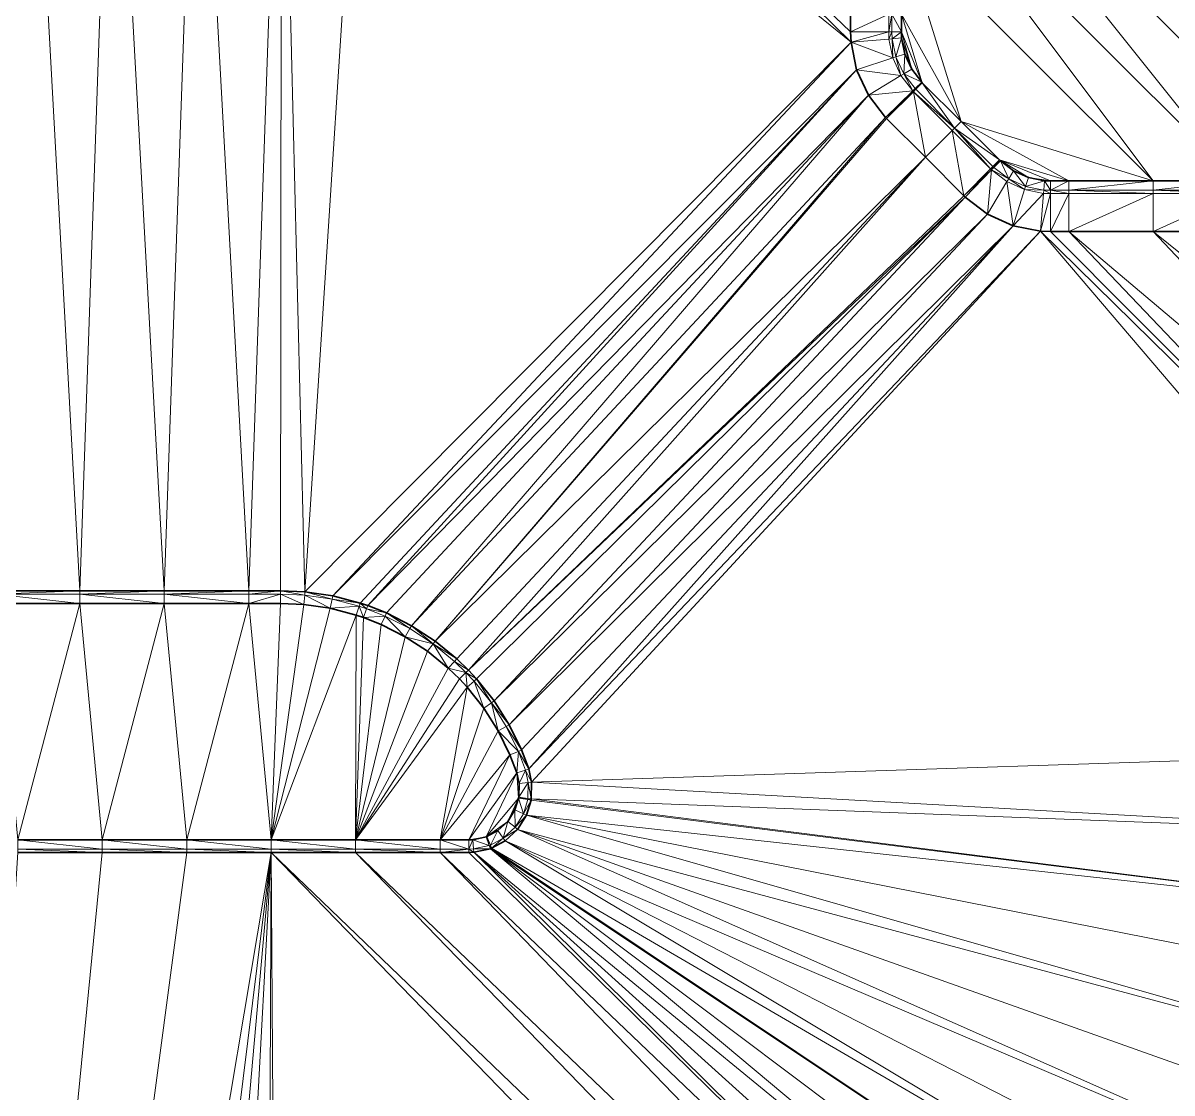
# Model space of a CAD drawing. Header units: metres. Extents: x 246428 to 246884, y 7418966 to 7419490.
# Drawn here: x 246736.88 to 246750.48, y 7419413.81 to 7419426.48 of the extents above; entities that cross this region are included whole.
import ezdxf

# ---------------------------------------------------------------- set-up
doc = ezdxf.new("R2010")
doc.units = ezdxf.units.M
doc.linetypes.add('blank name', pattern=[0])
doc.layers.add('_12D_UNMAPPED', color=7, linetype='Continuous')
for name, color, linetype, lineweight, true_color in [('KERB_BACK', 7, 'Continuous', 35, 0x5fd2ff), ('KERB_LINE', 7, 'Continuous', 18, 0xb9b9b9), ('KERB_LIP', 7, 'Continuous', 35, 0x5fd2ff), ('KERB_TOP', 7, 'Continuous', 18, 0xb9b9b9)]:
    doc.layers.add(name, color=color, linetype=linetype, lineweight=lineweight, true_color=true_color)

msp = doc.modelspace()

# ---------------------------------------------------------------- linework, layer by layer
at = {"layer": '_12D_UNMAPPED', "color": 3, "linetype": 'blank name', "lineweight": 0}
for points in [[(246752.262, 7419424.605, 35.659), (246747.28, 7419429.581, 35.501), (246753.878, 7419434.169, 35.506)], [(246736.94, 7419430.905, 35.185), (246736.552, 7419419.755, 35.29), (246735.94, 7419430.905, 35.167)], [(246737.552, 7419419.755, 35.308), (246736.552, 7419419.755, 35.29), (246736.94, 7419430.905, 35.185)], [(246737.94, 7419430.905, 35.204), (246737.552, 7419419.755, 35.308), (246736.94, 7419430.905, 35.185)], [(246738.552, 7419419.755, 35.326), (246737.552, 7419419.755, 35.308), (246737.94, 7419430.905, 35.204)], [(246738.94, 7419430.905, 35.222), (246738.552, 7419419.755, 35.326), (246737.94, 7419430.905, 35.204)], [(246739.552, 7419419.755, 35.345), (246738.552, 7419419.755, 35.326), (246738.94, 7419430.905, 35.222)], [(246739.94, 7419430.905, 35.24), (246739.552, 7419419.755, 35.345), (246738.94, 7419430.905, 35.222)], [(246739.929, 7419419.755, 35.351), (246739.552, 7419419.755, 35.345), (246739.94, 7419430.905, 35.24)], [(246740.218, 7419419.742, 35.357), (246739.929, 7419419.755, 35.351), (246739.94, 7419430.905, 35.24)], [(246740.94, 7419430.905, 35.258), (246740.218, 7419419.742, 35.357), (246739.94, 7419430.905, 35.24)], [(246740.218, 7419419.742, 35.357), (246740.94, 7419430.905, 35.258), (246746.685, 7419426.248, 35.41)], [(246746.685, 7419426.248, 35.41), (246740.94, 7419430.905, 35.258), (246741.94, 7419430.905, 35.277)], [(246746.679, 7419426.581, 35.406), (246746.679, 7419426.37, 35.408), (246741.94, 7419430.905, 35.277)], [(246746.679, 7419426.37, 35.408), (246746.685, 7419426.248, 35.41), (246741.94, 7419430.905, 35.277)], [(246752.262, 7419424.605, 35.659), (246751.262, 7419424.605, 35.641), (246747.28, 7419429.581, 35.501)], [(246751.262, 7419424.605, 35.641), (246747.28, 7419428.581, 35.511), (246747.28, 7419429.581, 35.501)], [(246751.262, 7419424.605, 35.641), (246750.262, 7419424.605, 35.622), (246747.28, 7419428.581, 35.511)], [(246750.262, 7419424.605, 35.622), (246747.28, 7419427.581, 35.521), (246747.28, 7419428.581, 35.511)], [(246750.262, 7419424.605, 35.622), (246747.988, 7419425.309, 35.564), (246747.28, 7419427.581, 35.521)], [(246747.988, 7419425.309, 35.564), (246747.28, 7419426.581, 35.531), (246747.28, 7419427.581, 35.521)], [(246747.13, 7419426.37, 35.383), (246746.679, 7419426.37, 35.408), (246747.13, 7419426.581, 35.381)], [(246746.679, 7419426.37, 35.408), (246746.679, 7419426.581, 35.406), (246747.13, 7419426.581, 35.381)], [(246747.169, 7419426.37, 35.533), (246747.13, 7419426.37, 35.383), (246747.169, 7419426.581, 35.531)], [(246747.13, 7419426.37, 35.383), (246747.13, 7419426.581, 35.381), (246747.169, 7419426.581, 35.531)], [(246747.169, 7419426.37, 35.533), (246747.169, 7419426.581, 35.531), (246747.28, 7419426.37, 35.533)], [(246747.28, 7419426.37, 35.533), (246747.169, 7419426.581, 35.531), (246747.28, 7419426.581, 35.531)], [(246747.528, 7419425.768, 35.551), (246747.28, 7419426.37, 35.533), (246747.28, 7419426.581, 35.531)], [(246747.988, 7419425.309, 35.564), (246747.528, 7419425.768, 35.551), (246747.28, 7419426.581, 35.531)], [(246746.685, 7419426.248, 35.41), (246746.679, 7419426.37, 35.408), (246747.13, 7419426.37, 35.383)], [(246747.133, 7419426.285, 35.385), (246746.685, 7419426.248, 35.41), (246747.13, 7419426.37, 35.383)], [(246747.133, 7419426.285, 35.385), (246747.13, 7419426.37, 35.383), (246747.169, 7419426.37, 35.533)], [(246747.173, 7419426.289, 35.535), (246747.133, 7419426.285, 35.385), (246747.169, 7419426.37, 35.533)], [(246747.173, 7419426.289, 35.535), (246747.169, 7419426.37, 35.533), (246747.28, 7419426.37, 35.533)], [(246747.283, 7419426.298, 35.535), (246747.173, 7419426.289, 35.535), (246747.28, 7419426.37, 35.533)], [(246747.402, 7419425.93, 35.545), (246747.283, 7419426.298, 35.535), (246747.28, 7419426.37, 35.533)], [(246747.522, 7419425.775, 35.551), (246747.402, 7419425.93, 35.545), (246747.28, 7419426.37, 35.533)], [(246747.528, 7419425.768, 35.551), (246747.522, 7419425.775, 35.551), (246747.28, 7419426.37, 35.533)], [(246740.548, 7419419.693, 35.363), (246740.218, 7419419.742, 35.357), (246746.685, 7419426.248, 35.41)], [(246746.75, 7419425.922, 35.415), (246740.548, 7419419.693, 35.363), (246746.685, 7419426.248, 35.41)], [(246747.178, 7419426.061, 35.39), (246746.685, 7419426.248, 35.41), (246747.133, 7419426.285, 35.385)], [(246746.75, 7419425.922, 35.415), (246746.685, 7419426.248, 35.41), (246747.178, 7419426.061, 35.39)], [(246747.178, 7419426.061, 35.39), (246747.133, 7419426.285, 35.385), (246747.173, 7419426.289, 35.535)], [(246747.216, 7419426.073, 35.54), (246747.173, 7419426.289, 35.535), (246747.283, 7419426.298, 35.535)], [(246747.216, 7419426.073, 35.54), (246747.178, 7419426.061, 35.39), (246747.173, 7419426.289, 35.535)], [(246747.321, 7419426.107, 35.54), (246747.216, 7419426.073, 35.54), (246747.283, 7419426.298, 35.535)], [(246747.402, 7419425.93, 35.545), (246747.321, 7419426.107, 35.54), (246747.283, 7419426.298, 35.535)], [(246747.308, 7419425.873, 35.545), (246747.216, 7419426.073, 35.54), (246747.321, 7419426.107, 35.54)], [(246747.402, 7419425.93, 35.545), (246747.308, 7419425.873, 35.545), (246747.321, 7419426.107, 35.54)], [(246747.274, 7419425.852, 35.395), (246746.75, 7419425.922, 35.415), (246747.178, 7419426.061, 35.39)], [(246747.274, 7419425.852, 35.395), (246747.178, 7419426.061, 35.39), (246747.216, 7419426.073, 35.54)], [(246747.308, 7419425.873, 35.545), (246747.274, 7419425.852, 35.395), (246747.216, 7419426.073, 35.54)], [(246740.87, 7419419.609, 35.37), (246740.548, 7419419.693, 35.363), (246746.75, 7419425.922, 35.415)], [(246740.961, 7419419.579, 35.372), (246740.87, 7419419.609, 35.37), (246746.75, 7419425.922, 35.415)], [(246746.889, 7419425.619, 35.42), (246740.961, 7419419.579, 35.372), (246746.75, 7419425.922, 35.415)], [(246746.889, 7419425.619, 35.42), (246746.75, 7419425.922, 35.415), (246747.274, 7419425.852, 35.395)], [(246747.414, 7419425.671, 35.401), (246746.889, 7419425.619, 35.42), (246747.274, 7419425.852, 35.395)], [(246747.414, 7419425.671, 35.401), (246747.274, 7419425.852, 35.395), (246747.308, 7419425.873, 35.545)], [(246747.522, 7419425.775, 35.551), (246747.308, 7419425.873, 35.545), (246747.402, 7419425.93, 35.545)], [(246747.443, 7419425.699, 35.551), (246747.414, 7419425.671, 35.401), (246747.308, 7419425.873, 35.545)], [(246747.443, 7419425.699, 35.551), (246747.308, 7419425.873, 35.545), (246747.522, 7419425.775, 35.551)], [(246747.451, 7419425.691, 35.551), (246747.414, 7419425.671, 35.401), (246747.443, 7419425.699, 35.551)], [(246747.422, 7419425.662, 35.401), (246747.414, 7419425.671, 35.401), (246747.451, 7419425.691, 35.551)], [(246747.91, 7419425.231, 35.564), (246747.422, 7419425.662, 35.401), (246747.451, 7419425.691, 35.551)], [(246747.528, 7419425.768, 35.551), (246747.443, 7419425.699, 35.551), (246747.522, 7419425.775, 35.551)], [(246747.451, 7419425.691, 35.551), (246747.443, 7419425.699, 35.551), (246747.528, 7419425.768, 35.551)], [(246747.91, 7419425.231, 35.564), (246747.451, 7419425.691, 35.551), (246747.528, 7419425.768, 35.551)], [(246747.988, 7419425.309, 35.564), (246747.91, 7419425.231, 35.564), (246747.528, 7419425.768, 35.551)], [(246741.182, 7419419.491, 35.377), (246740.961, 7419419.579, 35.372), (246746.889, 7419425.619, 35.42)], [(246741.479, 7419419.34, 35.383), (246741.182, 7419419.491, 35.377), (246746.889, 7419425.619, 35.42)], [(246747.092, 7419425.356, 35.426), (246741.479, 7419419.34, 35.383), (246746.889, 7419425.619, 35.42)], [(246747.092, 7419425.356, 35.426), (246746.889, 7419425.619, 35.42), (246747.414, 7419425.671, 35.401)], [(246747.422, 7419425.662, 35.401), (246747.092, 7419425.356, 35.426), (246747.414, 7419425.671, 35.401)], [(246747.104, 7419425.344, 35.426), (246747.092, 7419425.356, 35.426), (246747.422, 7419425.662, 35.401)], [(246747.564, 7419424.885, 35.439), (246747.104, 7419425.344, 35.426), (246747.422, 7419425.662, 35.401)], [(246747.882, 7419425.203, 35.414), (246747.422, 7419425.662, 35.401), (246747.91, 7419425.231, 35.564)], [(246747.882, 7419425.203, 35.414), (246747.564, 7419424.885, 35.439), (246747.422, 7419425.662, 35.401)], [(246741.758, 7419419.158, 35.39), (246741.479, 7419419.34, 35.383), (246747.092, 7419425.356, 35.426)], [(246747.104, 7419425.344, 35.426), (246741.758, 7419419.158, 35.39), (246747.092, 7419425.356, 35.426)], [(246747.564, 7419424.885, 35.439), (246741.758, 7419419.158, 35.39), (246747.104, 7419425.344, 35.426)], [(246748.443, 7419424.854, 35.577), (246747.91, 7419425.231, 35.564), (246747.988, 7419425.309, 35.564)], [(246750.262, 7419424.605, 35.622), (246749.262, 7419424.605, 35.604), (246747.988, 7419425.309, 35.564)], [(246749.262, 7419424.605, 35.604), (246748.443, 7419424.854, 35.577), (246747.988, 7419425.309, 35.564)], [(246748.018, 7419424.43, 35.452), (246747.564, 7419424.885, 35.439), (246747.882, 7419425.203, 35.414)], [(246748.337, 7419424.748, 35.427), (246747.882, 7419425.203, 35.414), (246747.91, 7419425.231, 35.564)], [(246748.337, 7419424.748, 35.427), (246748.018, 7419424.43, 35.452), (246747.882, 7419425.203, 35.414)], [(246748.365, 7419424.776, 35.577), (246748.337, 7419424.748, 35.427), (246747.91, 7419425.231, 35.564)], [(246748.365, 7419424.776, 35.577), (246747.91, 7419425.231, 35.564), (246748.443, 7419424.854, 35.577)], [(246742.016, 7419418.948, 35.397), (246741.758, 7419419.158, 35.39), (246747.564, 7419424.885, 35.439)], [(246742.153, 7419418.815, 35.401), (246742.016, 7419418.948, 35.397), (246747.564, 7419424.885, 35.439)], [(246748.018, 7419424.43, 35.452), (246742.153, 7419418.815, 35.401), (246747.564, 7419424.885, 35.439)], [(246748.348, 7419424.737, 35.428), (246748.018, 7419424.43, 35.452), (246748.337, 7419424.748, 35.427)], [(246748.035, 7419424.413, 35.453), (246748.018, 7419424.43, 35.452), (246748.348, 7419424.737, 35.428)], [(246748.299, 7419424.211, 35.46), (246748.035, 7419424.413, 35.453), (246748.348, 7419424.737, 35.428)], [(246748.53, 7419424.597, 35.435), (246748.299, 7419424.211, 35.46), (246748.348, 7419424.737, 35.428)], [(246748.348, 7419424.737, 35.428), (246748.337, 7419424.748, 35.427), (246748.365, 7419424.776, 35.577)], [(246748.376, 7419424.766, 35.578), (246748.348, 7419424.737, 35.428), (246748.365, 7419424.776, 35.577)], [(246748.551, 7419424.632, 35.585), (246748.348, 7419424.737, 35.428), (246748.376, 7419424.766, 35.578)], [(246748.53, 7419424.597, 35.435), (246748.348, 7419424.737, 35.428), (246748.551, 7419424.632, 35.585)], [(246748.453, 7419424.845, 35.578), (246748.365, 7419424.776, 35.577), (246748.443, 7419424.854, 35.577)], [(246748.376, 7419424.766, 35.578), (246748.365, 7419424.776, 35.577), (246748.453, 7419424.845, 35.578)], [(246748.551, 7419424.632, 35.585), (246748.376, 7419424.766, 35.578), (246748.453, 7419424.845, 35.578)], [(246749.044, 7419424.605, 35.6), (246748.785, 7419424.646, 35.591), (246748.443, 7419424.854, 35.577)], [(246748.607, 7419424.726, 35.585), (246748.453, 7419424.845, 35.578), (246748.443, 7419424.854, 35.577)], [(246748.785, 7419424.646, 35.591), (246748.607, 7419424.726, 35.585), (246748.443, 7419424.854, 35.577)], [(246749.262, 7419424.605, 35.604), (246749.044, 7419424.605, 35.6), (246748.443, 7419424.854, 35.577)], [(246748.607, 7419424.726, 35.585), (246748.551, 7419424.632, 35.585), (246748.453, 7419424.845, 35.578)], [(246748.751, 7419424.541, 35.591), (246748.551, 7419424.632, 35.585), (246748.607, 7419424.726, 35.585)], [(246748.785, 7419424.646, 35.591), (246748.751, 7419424.541, 35.591), (246748.607, 7419424.726, 35.585)], [(246748.602, 7419424.074, 35.466), (246748.299, 7419424.211, 35.46), (246748.53, 7419424.597, 35.435)], [(246748.739, 7419424.503, 35.441), (246748.53, 7419424.597, 35.435), (246748.551, 7419424.632, 35.585)], [(246748.739, 7419424.503, 35.441), (246748.602, 7419424.074, 35.466), (246748.53, 7419424.597, 35.435)], [(246748.751, 7419424.541, 35.591), (246748.739, 7419424.503, 35.441), (246748.551, 7419424.632, 35.585)], [(246748.976, 7419424.608, 35.598), (246748.751, 7419424.541, 35.591), (246748.785, 7419424.646, 35.591)], [(246748.968, 7419424.498, 35.598), (246748.751, 7419424.541, 35.591), (246748.976, 7419424.608, 35.598)], [(246749.044, 7419424.605, 35.6), (246748.976, 7419424.608, 35.598), (246748.785, 7419424.646, 35.591)], [(246749.044, 7419424.495, 35.6), (246748.968, 7419424.498, 35.598), (246748.976, 7419424.608, 35.598)], [(246749.044, 7419424.605, 35.6), (246749.044, 7419424.495, 35.6), (246748.976, 7419424.608, 35.598)], [(246749.262, 7419424.495, 35.604), (246749.044, 7419424.495, 35.6), (246749.262, 7419424.605, 35.604)], [(246749.262, 7419424.605, 35.604), (246749.044, 7419424.495, 35.6), (246749.044, 7419424.605, 35.6)], [(246750.262, 7419424.495, 35.622), (246749.262, 7419424.495, 35.604), (246750.262, 7419424.605, 35.622)], [(246750.262, 7419424.605, 35.622), (246749.262, 7419424.495, 35.604), (246749.262, 7419424.605, 35.604)], [(246751.262, 7419424.495, 35.641), (246750.262, 7419424.495, 35.622), (246751.262, 7419424.605, 35.641)], [(246751.262, 7419424.605, 35.641), (246750.262, 7419424.495, 35.622), (246750.262, 7419424.605, 35.622)], [(246748.964, 7419424.458, 35.448), (246748.602, 7419424.074, 35.466), (246748.739, 7419424.503, 35.441)], [(246748.929, 7419424.01, 35.473), (246748.602, 7419424.074, 35.466), (246748.964, 7419424.458, 35.448)], [(246748.968, 7419424.498, 35.598), (246748.739, 7419424.503, 35.441), (246748.751, 7419424.541, 35.591)], [(246748.964, 7419424.458, 35.448), (246748.739, 7419424.503, 35.441), (246748.968, 7419424.498, 35.598)], [(246749.044, 7419424.455, 35.45), (246748.929, 7419424.01, 35.473), (246748.964, 7419424.458, 35.448)], [(246749.044, 7419424.005, 35.475), (246748.929, 7419424.01, 35.473), (246749.044, 7419424.455, 35.45)], [(246749.044, 7419424.455, 35.45), (246748.964, 7419424.458, 35.448), (246748.968, 7419424.498, 35.598)], [(246749.044, 7419424.495, 35.6), (246749.044, 7419424.455, 35.45), (246748.968, 7419424.498, 35.598)], [(246749.262, 7419424.495, 35.604), (246749.262, 7419424.455, 35.454), (246749.044, 7419424.495, 35.6)], [(246749.262, 7419424.455, 35.454), (246749.044, 7419424.455, 35.45), (246749.044, 7419424.495, 35.6)], [(246749.262, 7419424.005, 35.479), (246749.044, 7419424.005, 35.475), (246749.262, 7419424.455, 35.454)], [(246749.262, 7419424.455, 35.454), (246749.044, 7419424.005, 35.475), (246749.044, 7419424.455, 35.45)], [(246750.262, 7419424.495, 35.622), (246750.262, 7419424.455, 35.472), (246749.262, 7419424.495, 35.604)], [(246750.262, 7419424.455, 35.472), (246749.262, 7419424.455, 35.454), (246749.262, 7419424.495, 35.604)], [(246750.262, 7419424.455, 35.472), (246749.262, 7419424.005, 35.479), (246749.262, 7419424.455, 35.454)], [(246750.262, 7419424.005, 35.497), (246749.262, 7419424.005, 35.479), (246750.262, 7419424.455, 35.472)], [(246751.262, 7419424.495, 35.641), (246751.262, 7419424.455, 35.491), (246750.262, 7419424.495, 35.622)], [(246751.262, 7419424.455, 35.491), (246750.262, 7419424.455, 35.472), (246750.262, 7419424.495, 35.622)], [(246751.262, 7419424.005, 35.516), (246750.262, 7419424.005, 35.497), (246751.262, 7419424.455, 35.491)], [(246751.262, 7419424.455, 35.491), (246750.262, 7419424.005, 35.497), (246750.262, 7419424.455, 35.472)], [(246748.035, 7419424.413, 35.453), (246742.153, 7419418.815, 35.401), (246748.018, 7419424.43, 35.452)], [(246748.035, 7419424.413, 35.453), (246742.25, 7419418.71, 35.403), (246742.153, 7419418.815, 35.401)], [(246748.035, 7419424.413, 35.453), (246742.457, 7419418.45, 35.409), (246742.25, 7419418.71, 35.403)], [(246748.035, 7419424.413, 35.453), (246748.299, 7419424.211, 35.46), (246742.457, 7419418.45, 35.409)], [(246748.299, 7419424.211, 35.46), (246742.635, 7419418.168, 35.415), (246742.457, 7419418.45, 35.409)], [(246748.299, 7419424.211, 35.46), (246748.602, 7419424.074, 35.466), (246742.635, 7419418.168, 35.415)], [(246748.602, 7419424.074, 35.466), (246742.782, 7419417.869, 35.421), (246742.635, 7419418.168, 35.415)], [(246748.602, 7419424.074, 35.466), (246742.867, 7419417.645, 35.425), (246742.782, 7419417.869, 35.421)], [(246748.602, 7419424.074, 35.466), (246748.929, 7419424.01, 35.473), (246742.867, 7419417.645, 35.425)], [(246748.929, 7419424.01, 35.473), (246742.902, 7419417.489, 35.427), (246742.867, 7419417.645, 35.425)], [(246748.929, 7419424.01, 35.473), (246754.179, 7419417.859, 35.63), (246742.902, 7419417.489, 35.427)], [(246749.044, 7419424.005, 35.475), (246754.179, 7419418.859, 35.62), (246748.929, 7419424.01, 35.473)], [(246754.179, 7419418.859, 35.62), (246754.179, 7419417.859, 35.63), (246748.929, 7419424.01, 35.473)], [(246749.262, 7419424.005, 35.479), (246754.179, 7419418.859, 35.62), (246749.044, 7419424.005, 35.475)], [(246750.262, 7419424.005, 35.497), (246754.179, 7419419.859, 35.61), (246749.262, 7419424.005, 35.479)], [(246754.179, 7419419.859, 35.61), (246754.179, 7419418.859, 35.62), (246749.262, 7419424.005, 35.479)], [(246751.262, 7419424.005, 35.516), (246754.179, 7419420.859, 35.6), (246750.262, 7419424.005, 35.497)], [(246754.179, 7419420.859, 35.6), (246754.179, 7419419.859, 35.61), (246750.262, 7419424.005, 35.497)], [(246737.552, 7419419.755, 35.308), (246737.552, 7419419.715, 35.458), (246736.552, 7419419.715, 35.44)], [(246736.552, 7419419.755, 35.29), (246737.552, 7419419.755, 35.308), (246736.552, 7419419.715, 35.44)], [(246736.552, 7419419.715, 35.44), (246737.552, 7419419.605, 35.458), (246736.552, 7419419.605, 35.44)], [(246736.552, 7419419.715, 35.44), (246737.552, 7419419.715, 35.458), (246737.552, 7419419.605, 35.458)], [(246738.552, 7419419.755, 35.326), (246738.552, 7419419.715, 35.476), (246737.552, 7419419.715, 35.458)], [(246737.552, 7419419.755, 35.308), (246738.552, 7419419.755, 35.326), (246737.552, 7419419.715, 35.458)], [(246737.552, 7419419.715, 35.458), (246738.552, 7419419.605, 35.476), (246737.552, 7419419.605, 35.458)], [(246737.552, 7419419.715, 35.458), (246738.552, 7419419.715, 35.476), (246738.552, 7419419.605, 35.476)], [(246739.552, 7419419.755, 35.345), (246739.552, 7419419.715, 35.495), (246738.552, 7419419.715, 35.476)], [(246738.552, 7419419.755, 35.326), (246739.552, 7419419.755, 35.345), (246738.552, 7419419.715, 35.476)], [(246738.552, 7419419.715, 35.476), (246739.552, 7419419.715, 35.495), (246739.552, 7419419.605, 35.495)], [(246738.552, 7419419.715, 35.476), (246739.552, 7419419.605, 35.495), (246738.552, 7419419.605, 35.476)], [(246739.929, 7419419.755, 35.351), (246739.929, 7419419.715, 35.501), (246739.552, 7419419.715, 35.495)], [(246739.552, 7419419.755, 35.345), (246739.929, 7419419.755, 35.351), (246739.552, 7419419.715, 35.495)], [(246739.929, 7419419.715, 35.501), (246739.929, 7419419.605, 35.501), (246739.552, 7419419.605, 35.495)], [(246739.552, 7419419.715, 35.495), (246739.929, 7419419.715, 35.501), (246739.552, 7419419.605, 35.495)], [(246739.929, 7419419.755, 35.351), (246740.218, 7419419.742, 35.357), (246740.215, 7419419.702, 35.507)], [(246739.929, 7419419.755, 35.351), (246740.215, 7419419.702, 35.507), (246739.929, 7419419.715, 35.501)], [(246739.929, 7419419.715, 35.501), (246740.215, 7419419.702, 35.507), (246740.204, 7419419.592, 35.507)], [(246739.929, 7419419.715, 35.501), (246740.204, 7419419.592, 35.507), (246739.929, 7419419.605, 35.501)], [(246740.215, 7419419.702, 35.507), (246740.518, 7419419.546, 35.513), (246740.204, 7419419.592, 35.507)], [(246740.218, 7419419.742, 35.357), (246740.54, 7419419.654, 35.513), (246740.215, 7419419.702, 35.507)], [(246740.215, 7419419.702, 35.507), (246740.54, 7419419.654, 35.513), (246740.518, 7419419.546, 35.513)], [(246740.218, 7419419.742, 35.357), (246740.548, 7419419.693, 35.363), (246740.54, 7419419.654, 35.513)], [(246740.548, 7419419.693, 35.363), (246740.87, 7419419.609, 35.37), (246740.54, 7419419.654, 35.513)], [(246737.552, 7419419.605, 35.458), (246736.818, 7419416.805, 35.476), (246736.552, 7419419.605, 35.44)], [(246737.818, 7419416.805, 35.494), (246736.818, 7419416.805, 35.476), (246737.552, 7419419.605, 35.458)], [(246738.552, 7419419.605, 35.476), (246737.818, 7419416.805, 35.494), (246737.552, 7419419.605, 35.458)], [(246738.818, 7419416.805, 35.512), (246737.818, 7419416.805, 35.494), (246738.552, 7419419.605, 35.476)], [(246739.552, 7419419.605, 35.495), (246738.818, 7419416.805, 35.512), (246738.552, 7419419.605, 35.476)], [(246739.818, 7419416.805, 35.53), (246738.818, 7419416.805, 35.512), (246739.552, 7419419.605, 35.495)], [(246739.929, 7419419.605, 35.501), (246739.818, 7419416.805, 35.53), (246739.552, 7419419.605, 35.495)], [(246740.204, 7419419.592, 35.507), (246739.818, 7419416.805, 35.53), (246739.929, 7419419.605, 35.501)], [(246740.518, 7419419.546, 35.513), (246739.818, 7419416.805, 35.53), (246740.204, 7419419.592, 35.507)], [(246740.54, 7419419.654, 35.513), (246740.858, 7419419.571, 35.52), (246740.518, 7419419.546, 35.513)], [(246740.858, 7419419.571, 35.52), (246740.825, 7419419.466, 35.52), (246740.518, 7419419.546, 35.513)], [(246740.87, 7419419.609, 35.37), (246740.858, 7419419.571, 35.52), (246740.54, 7419419.654, 35.513)], [(246740.858, 7419419.571, 35.52), (246740.911, 7419419.437, 35.522), (246740.825, 7419419.466, 35.52)], [(246740.87, 7419419.609, 35.37), (246740.947, 7419419.541, 35.522), (246740.858, 7419419.571, 35.52)], [(246740.858, 7419419.571, 35.52), (246740.947, 7419419.541, 35.522), (246740.911, 7419419.437, 35.522)], [(246740.87, 7419419.609, 35.37), (246740.961, 7419419.579, 35.372), (246740.947, 7419419.541, 35.522)], [(246740.961, 7419419.579, 35.372), (246741.182, 7419419.491, 35.377), (246740.947, 7419419.541, 35.522)], [(246740.825, 7419419.466, 35.52), (246739.818, 7419416.805, 35.53), (246740.518, 7419419.546, 35.513)], [(246740.818, 7419416.805, 35.548), (246739.818, 7419416.805, 35.53), (246740.825, 7419419.466, 35.52)], [(246740.911, 7419419.437, 35.522), (246740.818, 7419416.805, 35.548), (246740.825, 7419419.466, 35.52)], [(246741.121, 7419419.354, 35.527), (246740.818, 7419416.805, 35.548), (246740.911, 7419419.437, 35.522)], [(246740.947, 7419419.541, 35.522), (246741.166, 7419419.454, 35.527), (246740.911, 7419419.437, 35.522)], [(246741.166, 7419419.454, 35.527), (246741.121, 7419419.354, 35.527), (246740.911, 7419419.437, 35.522)], [(246741.182, 7419419.491, 35.377), (246741.166, 7419419.454, 35.527), (246740.947, 7419419.541, 35.522)], [(246741.121, 7419419.354, 35.527), (246741.166, 7419419.454, 35.527), (246741.404, 7419419.21, 35.533)], [(246741.166, 7419419.454, 35.527), (246741.182, 7419419.491, 35.377), (246741.459, 7419419.306, 35.533)], [(246741.166, 7419419.454, 35.527), (246741.459, 7419419.306, 35.533), (246741.404, 7419419.21, 35.533)], [(246741.182, 7419419.491, 35.377), (246741.479, 7419419.34, 35.383), (246741.459, 7419419.306, 35.533)], [(246740.818, 7419416.805, 35.548), (246741.121, 7419419.354, 35.527), (246741.404, 7419419.21, 35.533)], [(246741.459, 7419419.306, 35.533), (246741.735, 7419419.126, 35.54), (246741.404, 7419419.21, 35.533)], [(246741.479, 7419419.34, 35.383), (246741.735, 7419419.126, 35.54), (246741.459, 7419419.306, 35.533)], [(246741.479, 7419419.34, 35.383), (246741.758, 7419419.158, 35.39), (246741.735, 7419419.126, 35.54)], [(246741.67, 7419419.037, 35.54), (246740.818, 7419416.805, 35.548), (246741.404, 7419419.21, 35.533)], [(246741.735, 7419419.126, 35.54), (246741.67, 7419419.037, 35.54), (246741.404, 7419419.21, 35.533)], [(246741.758, 7419419.158, 35.39), (246742.016, 7419418.948, 35.397), (246741.735, 7419419.126, 35.54)], [(246741.915, 7419418.837, 35.547), (246740.818, 7419416.805, 35.548), (246741.67, 7419419.037, 35.54)], [(246741.735, 7419419.126, 35.54), (246741.915, 7419418.837, 35.547), (246741.67, 7419419.037, 35.54)], [(246742.016, 7419418.948, 35.397), (246741.989, 7419418.918, 35.547), (246741.735, 7419419.126, 35.54)], [(246741.735, 7419419.126, 35.54), (246741.989, 7419418.918, 35.547), (246741.915, 7419418.837, 35.547)], [(246741.989, 7419418.918, 35.547), (246742.124, 7419418.787, 35.551), (246741.915, 7419418.837, 35.547)], [(246742.016, 7419418.948, 35.397), (246742.153, 7419418.815, 35.401), (246741.989, 7419418.918, 35.547)], [(246742.153, 7419418.815, 35.401), (246742.124, 7419418.787, 35.551), (246741.989, 7419418.918, 35.547)], [(246742.046, 7419418.711, 35.551), (246740.818, 7419416.805, 35.548), (246741.915, 7419418.837, 35.547)], [(246742.124, 7419418.787, 35.551), (246742.046, 7419418.711, 35.551), (246741.915, 7419418.837, 35.547)], [(246742.124, 7419418.787, 35.551), (246742.138, 7419418.611, 35.553), (246742.046, 7419418.711, 35.551)], [(246742.153, 7419418.815, 35.401), (246742.25, 7419418.71, 35.403), (246742.124, 7419418.787, 35.551)], [(246742.25, 7419418.71, 35.403), (246742.22, 7419418.684, 35.553), (246742.124, 7419418.787, 35.551)], [(246742.124, 7419418.787, 35.551), (246742.22, 7419418.684, 35.553), (246742.138, 7419418.611, 35.553)], [(246742.138, 7419418.611, 35.553), (246740.818, 7419416.805, 35.548), (246742.046, 7419418.711, 35.551)], [(246741.818, 7419416.805, 35.566), (246740.818, 7419416.805, 35.548), (246742.138, 7419418.611, 35.553)], [(246742.335, 7419418.363, 35.559), (246741.818, 7419416.805, 35.566), (246742.138, 7419418.611, 35.553)], [(246742.22, 7419418.684, 35.553), (246742.335, 7419418.363, 35.559), (246742.138, 7419418.611, 35.553)], [(246742.25, 7419418.71, 35.403), (246742.425, 7419418.426, 35.559), (246742.22, 7419418.684, 35.553)], [(246742.22, 7419418.684, 35.553), (246742.425, 7419418.426, 35.559), (246742.335, 7419418.363, 35.559)], [(246742.25, 7419418.71, 35.403), (246742.457, 7419418.45, 35.409), (246742.425, 7419418.426, 35.559)], [(246742.504, 7419418.095, 35.565), (246741.818, 7419416.805, 35.566), (246742.335, 7419418.363, 35.559)], [(246742.425, 7419418.426, 35.559), (246742.504, 7419418.095, 35.565), (246742.335, 7419418.363, 35.559)], [(246742.457, 7419418.45, 35.409), (246742.635, 7419418.168, 35.415), (246742.425, 7419418.426, 35.559)], [(246742.635, 7419418.168, 35.415), (246742.6, 7419418.148, 35.565), (246742.425, 7419418.426, 35.559)], [(246742.425, 7419418.426, 35.559), (246742.6, 7419418.148, 35.565), (246742.504, 7419418.095, 35.565)], [(246742.644, 7419417.81, 35.571), (246741.818, 7419416.805, 35.566), (246742.504, 7419418.095, 35.565)], [(246742.6, 7419418.148, 35.565), (246742.745, 7419417.853, 35.571), (246742.504, 7419418.095, 35.565)], [(246742.745, 7419417.853, 35.571), (246742.644, 7419417.81, 35.571), (246742.504, 7419418.095, 35.565)], [(246742.635, 7419418.168, 35.415), (246742.782, 7419417.869, 35.421), (246742.6, 7419418.148, 35.565)], [(246742.782, 7419417.869, 35.421), (246742.745, 7419417.853, 35.571), (246742.6, 7419418.148, 35.565)], [(246742.157, 7419416.805, 35.573), (246741.818, 7419416.805, 35.566), (246742.644, 7419417.81, 35.571)], [(246742.725, 7419417.597, 35.575), (246742.157, 7419416.805, 35.573), (246742.644, 7419417.81, 35.571)], [(246742.745, 7419417.853, 35.571), (246742.725, 7419417.597, 35.575), (246742.644, 7419417.81, 35.571)], [(246742.745, 7419417.853, 35.571), (246742.829, 7419417.632, 35.575), (246742.725, 7419417.597, 35.575)], [(246742.782, 7419417.869, 35.421), (246742.867, 7419417.645, 35.425), (246742.745, 7419417.853, 35.571)], [(246742.867, 7419417.645, 35.425), (246742.829, 7419417.632, 35.575), (246742.745, 7419417.853, 35.571)], [(246754.179, 7419417.859, 35.63), (246754.179, 7419416.859, 35.64), (246742.902, 7419417.489, 35.427)], [(246742.362, 7419416.841, 35.577), (246742.157, 7419416.805, 35.573), (246742.725, 7419417.597, 35.575)], [(246742.747, 7419417.3, 35.58), (246742.362, 7419416.841, 35.577), (246742.725, 7419417.597, 35.575)], [(246742.829, 7419417.632, 35.575), (246742.753, 7419417.472, 35.577), (246742.725, 7419417.597, 35.575)], [(246742.753, 7419417.472, 35.577), (246742.747, 7419417.3, 35.58), (246742.725, 7419417.597, 35.575)], [(246742.829, 7419417.632, 35.575), (246742.862, 7419417.484, 35.577), (246742.753, 7419417.472, 35.577)], [(246742.867, 7419417.645, 35.425), (246742.902, 7419417.489, 35.427), (246742.829, 7419417.632, 35.575)], [(246742.902, 7419417.489, 35.427), (246742.862, 7419417.484, 35.577), (246742.829, 7419417.632, 35.575)], [(246742.749, 7419417.312, 35.579), (246742.747, 7419417.3, 35.58), (246742.753, 7419417.472, 35.577)], [(246742.862, 7419417.484, 35.577), (246742.749, 7419417.312, 35.579), (246742.753, 7419417.472, 35.577)], [(246742.862, 7419417.484, 35.577), (246742.858, 7419417.295, 35.579), (246742.749, 7419417.312, 35.579)], [(246742.898, 7419417.289, 35.429), (246742.858, 7419417.295, 35.579), (246742.862, 7419417.484, 35.577)], [(246742.902, 7419417.489, 35.427), (246742.898, 7419417.289, 35.429), (246742.862, 7419417.484, 35.577)], [(246754.179, 7419416.859, 35.64), (246742.898, 7419417.289, 35.429), (246742.902, 7419417.489, 35.427)], [(246742.62, 7419417.024, 35.578), (246742.362, 7419416.841, 35.577), (246742.747, 7419417.3, 35.58)], [(246742.704, 7419417.16, 35.579), (246742.62, 7419417.024, 35.578), (246742.747, 7419417.3, 35.58)], [(246742.804, 7419417.114, 35.579), (246742.704, 7419417.16, 35.579), (246742.747, 7419417.3, 35.58)], [(246742.856, 7419417.281, 35.58), (246742.747, 7419417.3, 35.58), (246742.749, 7419417.312, 35.579)], [(246742.856, 7419417.281, 35.58), (246742.804, 7419417.114, 35.579), (246742.747, 7419417.3, 35.58)], [(246742.858, 7419417.295, 35.579), (246742.856, 7419417.281, 35.58), (246742.749, 7419417.312, 35.579)], [(246742.895, 7419417.274, 35.43), (246742.804, 7419417.114, 35.579), (246742.856, 7419417.281, 35.58)], [(246742.895, 7419417.274, 35.43), (246742.841, 7419417.098, 35.429), (246742.804, 7419417.114, 35.579)], [(246754.179, 7419415.859, 35.65), (246742.841, 7419417.098, 35.429), (246742.895, 7419417.274, 35.43)], [(246742.895, 7419417.274, 35.43), (246742.856, 7419417.281, 35.58), (246742.858, 7419417.295, 35.579)], [(246742.898, 7419417.289, 35.429), (246742.895, 7419417.274, 35.43), (246742.858, 7419417.295, 35.579)], [(246754.179, 7419415.859, 35.65), (246742.895, 7419417.274, 35.43), (246742.898, 7419417.289, 35.429)], [(246754.179, 7419416.859, 35.64), (246754.179, 7419415.859, 35.65), (246742.898, 7419417.289, 35.429)], [(246742.705, 7419416.954, 35.578), (246742.62, 7419417.024, 35.578), (246742.704, 7419417.16, 35.579)], [(246742.804, 7419417.114, 35.579), (246742.705, 7419416.954, 35.578), (246742.704, 7419417.16, 35.579)], [(246742.841, 7419417.098, 35.429), (246742.705, 7419416.954, 35.578), (246742.804, 7419417.114, 35.579)], [(246742.503, 7419416.915, 35.578), (246742.362, 7419416.841, 35.577), (246742.62, 7419417.024, 35.578)], [(246742.566, 7419416.826, 35.578), (246742.503, 7419416.915, 35.578), (246742.62, 7419417.024, 35.578)], [(246742.705, 7419416.954, 35.578), (246742.566, 7419416.826, 35.578), (246742.62, 7419417.024, 35.578)], [(246742.841, 7419417.098, 35.429), (246742.736, 7419416.929, 35.428), (246742.705, 7419416.954, 35.578)], [(246754.179, 7419413.859, 35.67), (246742.736, 7419416.929, 35.428), (246742.841, 7419417.098, 35.429)], [(246754.179, 7419415.859, 35.65), (246754.179, 7419414.859, 35.66), (246742.841, 7419417.098, 35.429)], [(246754.179, 7419414.859, 35.66), (246754.179, 7419413.859, 35.67), (246742.841, 7419417.098, 35.429)], [(246742.206, 7419416.807, 35.573), (246742.157, 7419416.805, 35.573), (246742.362, 7419416.841, 35.577)], [(246742.399, 7419416.738, 35.577), (246742.206, 7419416.807, 35.573), (246742.362, 7419416.841, 35.577)], [(246742.373, 7419416.846, 35.577), (246742.362, 7419416.841, 35.577), (246742.503, 7419416.915, 35.578)], [(246742.399, 7419416.738, 35.577), (246742.362, 7419416.841, 35.577), (246742.373, 7419416.846, 35.577)], [(246742.413, 7419416.743, 35.577), (246742.373, 7419416.846, 35.577), (246742.503, 7419416.915, 35.578)], [(246742.413, 7419416.743, 35.577), (246742.399, 7419416.738, 35.577), (246742.373, 7419416.846, 35.577)], [(246742.566, 7419416.826, 35.578), (246742.413, 7419416.743, 35.577), (246742.503, 7419416.915, 35.578)], [(246742.736, 7419416.929, 35.428), (246742.566, 7419416.826, 35.578), (246742.705, 7419416.954, 35.578)], [(246742.736, 7419416.929, 35.428), (246742.59, 7419416.793, 35.428), (246742.566, 7419416.826, 35.578)], [(246754.179, 7419411.859, 35.69), (246742.59, 7419416.793, 35.428), (246742.736, 7419416.929, 35.428)], [(246754.179, 7419412.859, 35.68), (246754.179, 7419411.859, 35.69), (246742.736, 7419416.929, 35.428)], [(246754.179, 7419413.859, 35.67), (246754.179, 7419412.859, 35.68), (246742.736, 7419416.929, 35.428)], [(246737.818, 7419416.695, 35.494), (246736.818, 7419416.805, 35.476), (246737.818, 7419416.805, 35.494)], [(246737.818, 7419416.695, 35.494), (246736.818, 7419416.695, 35.476), (246736.818, 7419416.805, 35.476)], [(246737.818, 7419416.655, 35.344), (246736.818, 7419416.695, 35.476), (246737.818, 7419416.695, 35.494)], [(246737.818, 7419416.655, 35.344), (246736.818, 7419416.655, 35.326), (246736.818, 7419416.695, 35.476)], [(246738.818, 7419416.695, 35.512), (246737.818, 7419416.805, 35.494), (246738.818, 7419416.805, 35.512)], [(246738.818, 7419416.695, 35.512), (246737.818, 7419416.695, 35.494), (246737.818, 7419416.805, 35.494)], [(246738.818, 7419416.655, 35.362), (246737.818, 7419416.695, 35.494), (246738.818, 7419416.695, 35.512)], [(246738.818, 7419416.655, 35.362), (246737.818, 7419416.655, 35.344), (246737.818, 7419416.695, 35.494)], [(246739.818, 7419416.695, 35.53), (246738.818, 7419416.805, 35.512), (246739.818, 7419416.805, 35.53)], [(246739.818, 7419416.695, 35.53), (246738.818, 7419416.695, 35.512), (246738.818, 7419416.805, 35.512)], [(246739.818, 7419416.655, 35.38), (246738.818, 7419416.695, 35.512), (246739.818, 7419416.695, 35.53)], [(246739.818, 7419416.655, 35.38), (246738.818, 7419416.655, 35.362), (246738.818, 7419416.695, 35.512)], [(246740.818, 7419416.695, 35.548), (246739.818, 7419416.805, 35.53), (246740.818, 7419416.805, 35.548)], [(246740.818, 7419416.695, 35.548), (246739.818, 7419416.695, 35.53), (246739.818, 7419416.805, 35.53)], [(246740.818, 7419416.655, 35.398), (246739.818, 7419416.695, 35.53), (246740.818, 7419416.695, 35.548)], [(246740.818, 7419416.655, 35.398), (246739.818, 7419416.655, 35.38), (246739.818, 7419416.695, 35.53)], [(246740.818, 7419416.695, 35.548), (246740.818, 7419416.805, 35.548), (246741.818, 7419416.695, 35.566)], [(246741.818, 7419416.695, 35.566), (246740.818, 7419416.805, 35.548), (246741.818, 7419416.805, 35.566)], [(246740.818, 7419416.655, 35.398), (246740.818, 7419416.695, 35.548), (246741.818, 7419416.655, 35.416)], [(246741.818, 7419416.655, 35.416), (246740.818, 7419416.695, 35.548), (246741.818, 7419416.695, 35.566)], [(246742.157, 7419416.695, 35.573), (246741.818, 7419416.805, 35.566), (246742.157, 7419416.805, 35.573)], [(246742.157, 7419416.695, 35.573), (246741.818, 7419416.695, 35.566), (246741.818, 7419416.805, 35.566)], [(246741.818, 7419416.655, 35.416), (246741.818, 7419416.695, 35.566), (246742.157, 7419416.695, 35.573)], [(246742.157, 7419416.655, 35.423), (246741.818, 7419416.655, 35.416), (246742.157, 7419416.695, 35.573)], [(246742.157, 7419416.695, 35.573), (246742.157, 7419416.805, 35.573), (246742.206, 7419416.807, 35.573)], [(246742.215, 7419416.698, 35.573), (246742.157, 7419416.695, 35.573), (246742.206, 7419416.807, 35.573)], [(246742.218, 7419416.658, 35.423), (246742.157, 7419416.695, 35.573), (246742.215, 7419416.698, 35.573)], [(246742.218, 7419416.658, 35.423), (246742.157, 7419416.655, 35.423), (246742.157, 7419416.695, 35.573)], [(246742.399, 7419416.738, 35.577), (246742.215, 7419416.698, 35.573), (246742.206, 7419416.807, 35.573)], [(246742.413, 7419416.7, 35.427), (246742.215, 7419416.698, 35.573), (246742.399, 7419416.738, 35.577)], [(246742.413, 7419416.7, 35.427), (246742.218, 7419416.658, 35.423), (246742.215, 7419416.698, 35.573)], [(246754.179, 7419406.859, 35.74), (246742.218, 7419416.658, 35.423), (246742.413, 7419416.7, 35.427)], [(246742.413, 7419416.7, 35.427), (246742.399, 7419416.738, 35.577), (246742.413, 7419416.743, 35.577)], [(246742.427, 7419416.706, 35.427), (246742.413, 7419416.743, 35.577), (246742.566, 7419416.826, 35.578)], [(246742.427, 7419416.706, 35.427), (246742.413, 7419416.7, 35.427), (246742.413, 7419416.743, 35.577)], [(246754.179, 7419408.859, 35.72), (246742.413, 7419416.7, 35.427), (246742.427, 7419416.706, 35.427)], [(246754.179, 7419407.859, 35.73), (246754.179, 7419406.859, 35.74), (246742.413, 7419416.7, 35.427)], [(246754.179, 7419408.859, 35.72), (246754.179, 7419407.859, 35.73), (246742.413, 7419416.7, 35.427)], [(246742.59, 7419416.793, 35.428), (246742.427, 7419416.706, 35.427), (246742.566, 7419416.826, 35.578)], [(246754.179, 7419409.859, 35.71), (246742.427, 7419416.706, 35.427), (246742.59, 7419416.793, 35.428)], [(246754.179, 7419409.859, 35.71), (246754.179, 7419408.859, 35.72), (246742.427, 7419416.706, 35.427)], [(246754.179, 7419410.859, 35.7), (246754.179, 7419409.859, 35.71), (246742.59, 7419416.793, 35.428)], [(246754.179, 7419411.859, 35.69), (246754.179, 7419410.859, 35.7), (246742.59, 7419416.793, 35.428)], [(246737.818, 7419416.655, 35.344), (246735.008, 7419388.055, 35.579), (246736.818, 7419416.655, 35.326)], [(246735.008, 7419388.055, 35.579), (246739.818, 7419416.655, 35.38), (246736.271, 7419388.055, 35.603)], [(246737.818, 7419416.655, 35.344), (246738.818, 7419416.655, 35.362), (246735.008, 7419388.055, 35.579)], [(246738.818, 7419416.655, 35.362), (246739.818, 7419416.655, 35.38), (246735.008, 7419388.055, 35.579)], [(246739.818, 7419416.655, 35.38), (246737.271, 7419388.055, 35.621), (246736.271, 7419388.055, 35.603)], [(246739.818, 7419416.655, 35.38), (246738.271, 7419388.055, 35.639), (246737.271, 7419388.055, 35.621)], [(246739.696, 7419388.055, 35.664), (246738.271, 7419388.055, 35.639), (246739.818, 7419416.655, 35.38)], [(246740.008, 7419388.055, 35.67), (246739.696, 7419388.055, 35.664), (246739.818, 7419416.655, 35.38)], [(246754.179, 7419401.859, 35.79), (246740.008, 7419388.055, 35.67), (246739.818, 7419416.655, 35.38)], [(246754.179, 7419402.859, 35.78), (246754.179, 7419401.859, 35.79), (246739.818, 7419416.655, 35.38)], [(246754.179, 7419402.859, 35.78), (246739.818, 7419416.655, 35.38), (246740.818, 7419416.655, 35.398)], [(246754.179, 7419403.859, 35.77), (246740.818, 7419416.655, 35.398), (246741.818, 7419416.655, 35.416)], [(246754.179, 7419403.859, 35.77), (246754.179, 7419402.859, 35.78), (246740.818, 7419416.655, 35.398)], [(246754.179, 7419404.859, 35.76), (246754.179, 7419403.859, 35.77), (246741.818, 7419416.655, 35.416)], [(246754.179, 7419404.859, 35.76), (246741.818, 7419416.655, 35.416), (246742.157, 7419416.655, 35.423)], [(246754.179, 7419404.859, 35.76), (246742.157, 7419416.655, 35.423), (246742.218, 7419416.658, 35.423)], [(246754.179, 7419406.859, 35.74), (246754.179, 7419405.859, 35.75), (246742.218, 7419416.658, 35.423)], [(246754.179, 7419405.859, 35.75), (246754.179, 7419404.859, 35.76), (246742.218, 7419416.658, 35.423)]]:
    msp.add_3dface(points, dxfattribs=at)
at = {"layer": 'KERB_BACK'}
for points in [[(246751.262, 7419424.605, 35.641), (246750.262, 7419424.605, 35.622), (246749.262, 7419424.605, 35.604), (246749.044, 7419424.605, 35.6), (246748.976, 7419424.608, 35.598), (246748.785, 7419424.646, 35.591), (246748.607, 7419424.726, 35.585), (246748.453, 7419424.845, 35.578), (246748.443, 7419424.854, 35.577), (246747.988, 7419425.309, 35.564), (246747.528, 7419425.768, 35.551), (246747.522, 7419425.775, 35.551), (246747.402, 7419425.93, 35.545), (246747.321, 7419426.107, 35.54), (246747.283, 7419426.298, 35.535), (246747.28, 7419426.37, 35.533), (246747.28, 7419426.581, 35.531)], [(246736.818, 7419416.805, 35.476), (246737.818, 7419416.805, 35.494), (246738.818, 7419416.805, 35.512), (246739.818, 7419416.805, 35.53), (246740.818, 7419416.805, 35.548), (246741.818, 7419416.805, 35.566), (246742.157, 7419416.805, 35.573), (246742.206, 7419416.807, 35.573), (246742.362, 7419416.841, 35.577), (246742.373, 7419416.846, 35.577), (246742.503, 7419416.915, 35.578), (246742.62, 7419417.024, 35.578), (246742.704, 7419417.16, 35.579), (246742.747, 7419417.3, 35.58), (246742.749, 7419417.312, 35.579), (246742.753, 7419417.472, 35.577), (246742.725, 7419417.597, 35.575), (246742.644, 7419417.81, 35.571), (246742.504, 7419418.095, 35.565), (246742.335, 7419418.363, 35.559), (246742.138, 7419418.611, 35.553), (246742.046, 7419418.711, 35.551), (246741.915, 7419418.837, 35.547), (246741.67, 7419419.037, 35.54), (246741.404, 7419419.21, 35.533), (246741.121, 7419419.354, 35.527), (246740.911, 7419419.437, 35.522), (246740.825, 7419419.466, 35.52), (246740.518, 7419419.546, 35.513), (246740.204, 7419419.592, 35.507), (246739.929, 7419419.605, 35.501), (246739.552, 7419419.605, 35.495), (246738.552, 7419419.605, 35.476), (246737.552, 7419419.605, 35.458), (246736.552, 7419419.605, 35.44)]]:
    msp.add_polyline3d(points, dxfattribs=at)
at = {"layer": 'KERB_LINE'}
for points in [[(246751.262, 7419424.455, 35.491), (246750.262, 7419424.455, 35.472), (246749.262, 7419424.455, 35.454), (246749.044, 7419424.455, 35.45), (246748.964, 7419424.458, 35.448), (246748.739, 7419424.503, 35.441), (246748.53, 7419424.597, 35.435), (246748.348, 7419424.737, 35.428), (246748.337, 7419424.748, 35.427), (246747.882, 7419425.203, 35.414), (246747.422, 7419425.662, 35.401), (246747.414, 7419425.671, 35.401), (246747.274, 7419425.852, 35.395), (246747.178, 7419426.061, 35.39), (246747.133, 7419426.285, 35.385), (246747.13, 7419426.37, 35.383), (246747.13, 7419426.581, 35.381)], [(246736.818, 7419416.655, 35.326), (246737.818, 7419416.655, 35.344), (246738.818, 7419416.655, 35.362), (246739.818, 7419416.655, 35.38), (246740.818, 7419416.655, 35.398), (246741.818, 7419416.655, 35.416), (246742.157, 7419416.655, 35.423), (246742.218, 7419416.658, 35.423), (246742.413, 7419416.7, 35.427), (246742.427, 7419416.706, 35.427), (246742.59, 7419416.793, 35.428), (246742.736, 7419416.929, 35.428), (246742.841, 7419417.098, 35.429), (246742.895, 7419417.274, 35.43), (246742.898, 7419417.289, 35.429), (246742.902, 7419417.489, 35.427), (246742.867, 7419417.645, 35.425), (246742.782, 7419417.869, 35.421), (246742.635, 7419418.168, 35.415), (246742.457, 7419418.45, 35.409), (246742.25, 7419418.71, 35.403), (246742.153, 7419418.815, 35.401), (246742.016, 7419418.948, 35.397), (246741.758, 7419419.158, 35.39), (246741.479, 7419419.34, 35.383), (246741.182, 7419419.491, 35.377), (246740.961, 7419419.579, 35.372), (246740.87, 7419419.609, 35.37), (246740.548, 7419419.693, 35.363), (246740.218, 7419419.742, 35.357), (246739.929, 7419419.755, 35.351), (246739.552, 7419419.755, 35.345), (246738.552, 7419419.755, 35.326), (246737.552, 7419419.755, 35.308), (246736.552, 7419419.755, 35.29)]]:
    msp.add_polyline3d(points, dxfattribs=at)
at = {"layer": 'KERB_LIP'}
for points in [[(246751.262, 7419424.005, 35.516), (246750.262, 7419424.005, 35.497), (246749.262, 7419424.005, 35.479), (246749.044, 7419424.005, 35.475), (246748.929, 7419424.01, 35.473), (246748.602, 7419424.074, 35.466), (246748.299, 7419424.211, 35.46), (246748.035, 7419424.413, 35.453), (246748.018, 7419424.43, 35.452), (246747.564, 7419424.885, 35.439), (246747.104, 7419425.344, 35.426), (246747.092, 7419425.356, 35.426), (246746.889, 7419425.619, 35.42), (246746.75, 7419425.922, 35.415), (246746.685, 7419426.248, 35.41), (246746.679, 7419426.37, 35.408), (246746.679, 7419426.581, 35.406)], [(246736.818, 7419416.655, 35.326), (246737.818, 7419416.655, 35.344), (246738.818, 7419416.655, 35.362), (246739.818, 7419416.655, 35.38), (246740.818, 7419416.655, 35.398), (246741.818, 7419416.655, 35.416), (246742.157, 7419416.655, 35.423), (246742.218, 7419416.658, 35.423), (246742.413, 7419416.7, 35.427), (246742.427, 7419416.706, 35.427), (246742.59, 7419416.793, 35.428), (246742.736, 7419416.929, 35.428), (246742.841, 7419417.098, 35.429), (246742.895, 7419417.274, 35.43), (246742.898, 7419417.289, 35.429), (246742.902, 7419417.489, 35.427), (246742.867, 7419417.645, 35.425), (246742.782, 7419417.869, 35.421), (246742.635, 7419418.168, 35.415), (246742.457, 7419418.45, 35.409), (246742.25, 7419418.71, 35.403), (246742.153, 7419418.815, 35.401), (246742.016, 7419418.948, 35.397), (246741.758, 7419419.158, 35.39), (246741.479, 7419419.34, 35.383), (246741.182, 7419419.491, 35.377), (246740.961, 7419419.579, 35.372), (246740.87, 7419419.609, 35.37), (246740.548, 7419419.693, 35.363), (246740.218, 7419419.742, 35.357), (246739.929, 7419419.755, 35.351), (246739.552, 7419419.755, 35.345), (246738.552, 7419419.755, 35.326), (246737.552, 7419419.755, 35.308), (246736.552, 7419419.755, 35.29)]]:
    msp.add_polyline3d(points, dxfattribs=at)
at = {"layer": 'KERB_TOP'}
for points in [[(246751.262, 7419424.495, 35.641), (246750.262, 7419424.495, 35.622), (246749.262, 7419424.495, 35.604), (246749.044, 7419424.495, 35.6), (246748.968, 7419424.498, 35.598), (246748.751, 7419424.541, 35.591), (246748.551, 7419424.632, 35.585), (246748.376, 7419424.766, 35.578), (246748.365, 7419424.776, 35.577), (246747.91, 7419425.231, 35.564), (246747.451, 7419425.691, 35.551), (246747.443, 7419425.699, 35.551), (246747.308, 7419425.873, 35.545), (246747.216, 7419426.073, 35.54), (246747.173, 7419426.289, 35.535), (246747.169, 7419426.37, 35.533), (246747.169, 7419426.581, 35.531)], [(246736.818, 7419416.695, 35.476), (246737.818, 7419416.695, 35.494), (246738.818, 7419416.695, 35.512), (246739.818, 7419416.695, 35.53), (246740.818, 7419416.695, 35.548), (246741.818, 7419416.695, 35.566), (246742.157, 7419416.695, 35.573), (246742.215, 7419416.698, 35.573), (246742.399, 7419416.738, 35.577), (246742.413, 7419416.743, 35.577), (246742.566, 7419416.826, 35.578), (246742.705, 7419416.954, 35.578), (246742.804, 7419417.114, 35.579), (246742.856, 7419417.281, 35.58), (246742.858, 7419417.295, 35.579), (246742.862, 7419417.484, 35.577), (246742.829, 7419417.632, 35.575), (246742.745, 7419417.853, 35.571), (246742.6, 7419418.148, 35.565), (246742.425, 7419418.426, 35.559), (246742.22, 7419418.684, 35.553), (246742.124, 7419418.787, 35.551), (246741.989, 7419418.918, 35.547), (246741.735, 7419419.126, 35.54), (246741.459, 7419419.306, 35.533), (246741.166, 7419419.454, 35.527), (246740.947, 7419419.541, 35.522), (246740.858, 7419419.571, 35.52), (246740.54, 7419419.654, 35.513), (246740.215, 7419419.702, 35.507), (246739.929, 7419419.715, 35.501), (246739.552, 7419419.715, 35.495), (246738.552, 7419419.715, 35.476), (246737.552, 7419419.715, 35.458), (246736.552, 7419419.715, 35.44)]]:
    msp.add_polyline3d(points, dxfattribs=at)

doc.saveas('drawing.dxf')
